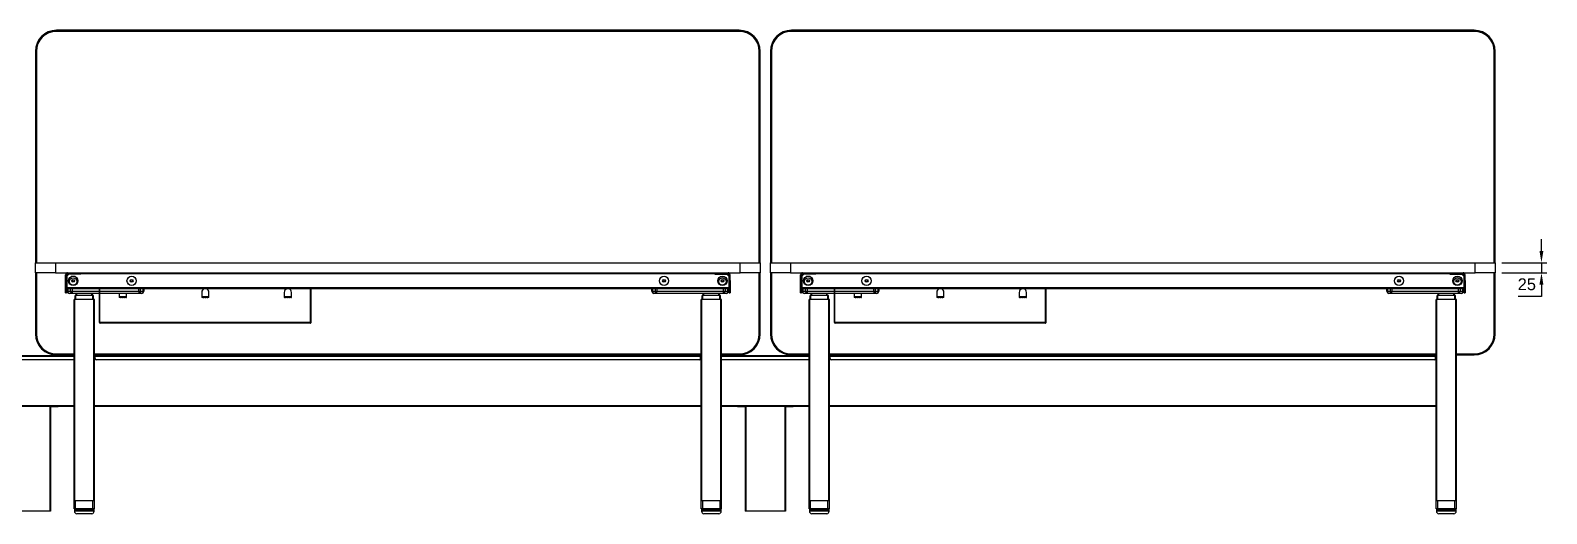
# Model space of a CAD drawing. Header units: millimetres. Extents: x -429 to 10261, y -321 to 5396.
# Drawn here: x 1812 to 5578, y 3811 to 5011 of the extents above; entities that cross this region are included whole.
import ezdxf

# ---------------------------------------------------------------- set-up
doc = ezdxf.new("R2010")
doc.units = ezdxf.units.MM
doc.header["$LTSCALE"] = 100
doc.styles.get("Standard").update_dxf_attribs({"font": 'arial.ttf'})
doc.dimstyles.new('CGJ', dxfattribs={"dimscale": 13, "dimtxt": 2.25, "dimasz": 2.25, "dimexe": 1, "dimexo": 1.25, "dimgap": 1.15, "dimtad": 1, "dimtoh": 1, "dimdec": 1, "dimdsep": 46, "dimtxsty": 'Standard', "dimcen": 0, "dimclrd": 2, "dimclre": 2, "dimclrt": 2, "dimadec": 0, "dimazin": 0, "dimtfac": 1, "dimtdec": 1, "dimtmove": 0, "dimatfit": 0, "dimfxl": 1, "dimtolj": 1, "dimtzin": 0, "dimlwe": -1, "dimarcsym": 2})

# ---------------------------------------------------------------- blocks, each defined once
blk = doc.blocks.new('*D78')
at = {"color": 2, "lineweight": -2, "transparency": 16777216}
for p, q in [((5564.7, 4463.5), (5564.7, 4492.8)), ((5564.7, 4434.3), (5564.7, 4409.3)), ((5564.7, 4380), (5564.7, 4350.8)), ((5564.7, 4350.8), (5507.1, 4350.8))]:
    blk.add_line(p, q, dxfattribs=at)
at = {"color": 2, "transparency": 16777216}
for p, q in [((5466.2, 4434.3), (5577.7, 4434.3)), ((5466.2, 4409.3), (5577.7, 4409.3))]:
    blk.add_line(p, q, dxfattribs=at)
for points in [[(5559.8, 4463.5), (5569.5, 4463.5), (5564.7, 4434.3)], [(5559.8, 4380), (5569.5, 4380), (5564.7, 4409.3)]]:
    blk.add_solid(points, dxfattribs=at)
at = {"layer": 'Defpoints', "color": 0, "transparency": 16777216}
for p in [(5450, 4434.3), (5450, 4409.3), (5564.7, 4409.3)]:
    blk.add_point(p, dxfattribs=at)
at = {"color": 2, "transparency": 16777216, "insert": (5528.4, 4380.6), "char_height": 29.25, "attachment_point": 5}
blk.add_mtext('\\A1;25', dxfattribs=at)

msp = doc.modelspace()

# ---------------------------------------------------------------- linework, layer by layer
at = {"color": 7, "linetype": 'Continuous', "lineweight": -3}
for p, q in [((2725, 5011.26), (1877.5, 5011.26)), ((1877.5, 5011.26), (1877.5, 5010.18)), ((1877.5, 5010.18), (1877.5, 5009.76)), ((1877.5, 5010.18), (2725, 5010.18)), ((1877.5, 5009.76), (1877.5, 5009.46)), ((1877.5, 5009.76), (2725, 5009.76)), ((1877.5, 5009.46), (2725, 5009.46)), ((1877.5, 5009.46), (1877.5, 5009.26)), ((1877.5, 5009.26), (2725, 5009.26)), ((1877.5, 5009.26), (1877.5, 5009.11)), ((1877.5, 5009.11), (2725, 5009.11)), ((1877.5, 5009.11), (1877.5, 5008.76)), ((3572.5, 5008.76), (1877.5, 5008.76)), ((3572.5, 5011.26), (2725, 5011.26)), ((2725, 5011.26), (2725, 5010.18)), ((2725, 5010.18), (2725, 5009.76)), ((2725, 5010.18), (3572.5, 5010.18)), ((2725, 5009.76), (2725, 5009.46)), ((2725, 5009.76), (3572.5, 5009.76)), ((2725, 5009.46), (3572.5, 5009.46)), ((2725, 5009.46), (2725, 5009.26)), ((2725, 5009.26), (3572.5, 5009.26)), ((2725, 5009.26), (2725, 5009.11)), ((2725, 5009.11), (3572.5, 5009.11)), ((2725, 5009.11), (2725, 5008.76)), ((3572.5, 5011.26), (3572.5, 5010.18)), ((3572.5, 5010.18), (3572.5, 5009.76)), ((3572.5, 5009.76), (3572.5, 5009.46)), ((3572.5, 5009.46), (3572.5, 5009.26)), ((3572.5, 5009.26), (3572.5, 5009.11)), ((3572.5, 5009.11), (3572.5, 5008.76)), ((4550, 5011.26), (3702.5, 5011.26)), ((3702.5, 5011.26), (3702.5, 5010.18)), ((3702.5, 5010.18), (3702.5, 5009.76)), ((3702.5, 5010.18), (4550, 5010.18)), ((3702.5, 5009.76), (3702.5, 5009.46)), ((3702.5, 5009.76), (4550, 5009.76)), ((3702.5, 5009.46), (4550, 5009.46)), ((3702.5, 5009.46), (3702.5, 5009.26)), ((3702.5, 5009.26), (4550, 5009.26)), ((3702.5, 5009.26), (3702.5, 5009.11)), ((3702.5, 5009.11), (4550, 5009.11)), ((3702.5, 5009.11), (3702.5, 5008.76)), ((5397.5, 5008.76), (3702.5, 5008.76)), ((5397.5, 5011.26), (4550, 5011.26)), ((4550, 5011.26), (4550, 5010.18)), ((4550, 5010.18), (4550, 5009.76)), ((4550, 5010.18), (5397.5, 5010.18)), ((4550, 5009.76), (4550, 5009.46)), ((4550, 5009.76), (5397.5, 5009.76)), ((4550, 5009.46), (5397.5, 5009.46)), ((4550, 5009.46), (4550, 5009.26)), ((4550, 5009.26), (5397.5, 5009.26)), ((4550, 5009.26), (4550, 5009.11)), ((4550, 5009.11), (5397.5, 5009.11)), ((4550, 5009.11), (4550, 5008.76)), ((5397.5, 5011.26), (5397.5, 5010.18)), ((5397.5, 5010.18), (5397.5, 5009.76)), ((5397.5, 5009.76), (5397.5, 5009.46)), ((5397.5, 5009.46), (5397.5, 5009.26)), ((5397.5, 5009.26), (5397.5, 5009.11)), ((5397.5, 5009.11), (5397.5, 5008.76)), ((1825, 4958.76), (1825, 4434.26)), ((1825, 4958.76), (1826.07, 4958.76)), ((1826.07, 4958.76), (1826.5, 4958.76)), ((1826.07, 4434.26), (1826.07, 4958.76)), ((1826.5, 4958.76), (1826.8, 4958.76)), ((1826.5, 4434.26), (1826.5, 4958.76)), ((1826.8, 4958.76), (1827, 4958.76)), ((1826.8, 4434.26), (1826.8, 4958.76)), ((1827, 4434.26), (1827, 4958.76)), ((1827, 4958.76), (1827.15, 4958.76)), ((1827.15, 4434.26), (1827.15, 4958.76)), ((1827.15, 4958.76), (1827.5, 4958.76)), ((1827.5, 4958.76), (1827.5, 4434.26)), ((3622.5, 4434.26), (3622.5, 4958.76)), ((3622.85, 4958.76), (3622.5, 4958.76)), ((3622.85, 4958.76), (3622.85, 4434.26)), ((3623, 4958.76), (3622.85, 4958.76)), ((3623, 4958.76), (3623, 4434.26)), ((3623.2, 4958.76), (3623, 4958.76)), ((3623.5, 4958.76), (3623.2, 4958.76)), ((3623.2, 4958.76), (3623.2, 4434.26)), ((3623.92, 4958.76), (3623.5, 4958.76)), ((3623.5, 4958.76), (3623.5, 4434.26)), ((3623.92, 4958.76), (3623.92, 4434.26)), ((3625, 4958.76), (3623.92, 4958.76)), ((3625, 4434.26), (3625, 4958.76)), ((3650, 4958.76), (3650, 4434.26)), ((3650, 4958.76), (3651.07, 4958.76)), ((3651.07, 4958.76), (3651.5, 4958.76)), ((3651.07, 4434.26), (3651.07, 4958.76)), ((3651.5, 4958.76), (3651.8, 4958.76)), ((3651.5, 4434.26), (3651.5, 4958.76)), ((3651.8, 4958.76), (3652, 4958.76)), ((3651.8, 4434.26), (3651.8, 4958.76)), ((3652, 4434.26), (3652, 4958.76)), ((3652, 4958.76), (3652.15, 4958.76)), ((3652.15, 4434.26), (3652.15, 4958.76)), ((3652.15, 4958.76), (3652.5, 4958.76)), ((3652.5, 4958.76), (3652.5, 4434.26)), ((5447.5, 4434.26), (5447.5, 4958.76)), ((5447.85, 4958.76), (5447.5, 4958.76)), ((5447.85, 4958.76), (5447.85, 4434.26)), ((5448, 4958.76), (5447.85, 4958.76)), ((5448, 4958.76), (5448, 4434.26)), ((5448.2, 4958.76), (5448, 4958.76)), ((5448.5, 4958.76), (5448.2, 4958.76)), ((5448.2, 4958.76), (5448.2, 4434.26)), ((5448.92, 4958.76), (5448.5, 4958.76)), ((5448.5, 4958.76), (5448.5, 4434.26)), ((5448.92, 4958.76), (5448.92, 4434.26)), ((5450, 4958.76), (5448.92, 4958.76)), ((5450, 4434.26), (5450, 4958.76)), ((1825, 4409.26), (1825, 4434.26)), ((1825, 4434.26), (1875, 4434.26)), ((1825, 4409.26), (1825, 4257.76)), ((1875, 4409.26), (1825, 4409.26)), ((1826.07, 4257.76), (1826.07, 4409.26)), ((1826.5, 4257.76), (1826.5, 4409.26)), ((1826.8, 4257.76), (1826.8, 4409.26)), ((1827, 4257.76), (1827, 4409.26)), ((1827.15, 4257.76), (1827.15, 4409.26)), ((1827.5, 4409.26), (1827.5, 4257.76)), ((1875, 4434.26), (1875, 4409.26)), ((1875, 4434.26), (3575, 4434.26)), ((1875, 4409.26), (3575, 4409.26)), ((1908, 4406.26), (1903, 4401.26)), ((1904, 4403.76), (1904, 4406.26)), ((1904, 4406.26), (1905.46, 4406.26)), ((1905, 4409.26), (1905, 4406.76)), ((1905, 4406.76), (1928, 4406.76)), ((1905.46, 4406.26), (1908, 4406.26)), ((1905.46, 4406.26), (1905.46, 4403.76)), ((1938, 4406.26), (1908, 4406.26)), ((1928, 4406.76), (1928, 4409.26)), ((1938, 4406.76), (1928, 4406.76)), ((1938, 4409.26), (1938, 4406.76)), ((1938, 4406.76), (1938, 4406.26)), ((3512, 4406.76), (1938, 4406.76)), ((3512, 4406.76), (3512, 4409.26)), ((3522, 4406.76), (3512, 4406.76)), ((3512, 4406.76), (3512, 4406.26)), ((3512, 4406.26), (3542, 4406.26)), ((3522, 4409.26), (3522, 4406.76)), ((3545, 4406.76), (3522, 4406.76)), ((3547, 4401.26), (3542, 4406.26)), ((3542, 4406.26), (3544.53, 4406.26)), ((3544.53, 4406.26), (3546, 4406.26)), ((3544.53, 4403.76), (3544.53, 4406.26)), ((3545, 4406.76), (3545, 4409.26)), ((3546, 4406.26), (3546, 4403.76)), ((3575, 4409.26), (3575, 4434.26)), ((3575, 4434.26), (3625, 4434.26)), ((3625, 4409.26), (3575, 4409.26)), ((3622.5, 4257.76), (3622.5, 4409.26)), ((3622.85, 4409.26), (3622.85, 4257.76)), ((3623, 4409.26), (3623, 4257.76)), ((3623.2, 4409.26), (3623.2, 4257.76)), ((3623.5, 4409.26), (3623.5, 4257.76)), ((3623.92, 4409.26), (3623.92, 4257.76)), ((3625, 4434.26), (3625, 4409.26)), ((3625, 4257.76), (3625, 4409.26)), ((3650, 4409.26), (3650, 4434.26)), ((3650, 4434.26), (3700, 4434.26)), ((3650, 4409.26), (3650, 4257.76)), ((3700, 4409.26), (3650, 4409.26)), ((3651.07, 4257.76), (3651.07, 4409.26)), ((3651.5, 4257.76), (3651.5, 4409.26)), ((3651.8, 4257.76), (3651.8, 4409.26)), ((3652, 4257.76), (3652, 4409.26)), ((3652.15, 4257.76), (3652.15, 4409.26)), ((3652.5, 4409.26), (3652.5, 4257.76)), ((3700, 4434.26), (3700, 4409.26)), ((3700, 4434.26), (5400, 4434.26)), ((3700, 4409.26), (5400, 4409.26)), ((3733, 4406.26), (3728, 4401.26)), ((3729, 4403.76), (3729, 4406.26)), ((3729, 4406.26), (3730.46, 4406.26)), ((3730, 4409.26), (3730, 4406.76)), ((3730, 4406.76), (3753, 4406.76)), ((3730.46, 4406.26), (3733, 4406.26)), ((3730.46, 4406.26), (3730.46, 4403.76)), ((3763, 4406.26), (3733, 4406.26)), ((3753, 4406.76), (3753, 4409.26)), ((3763, 4406.76), (3753, 4406.76)), ((3763, 4409.26), (3763, 4406.76)), ((3763, 4406.76), (3763, 4406.26)), ((5337, 4406.76), (3763, 4406.76)), ((5337, 4406.76), (5337, 4409.26)), ((5347, 4406.76), (5337, 4406.76)), ((5337, 4406.76), (5337, 4406.26)), ((5337, 4406.26), (5367, 4406.26)), ((5347, 4409.26), (5347, 4406.76)), ((5370, 4406.76), (5347, 4406.76)), ((5372, 4401.26), (5367, 4406.26)), ((5367, 4406.26), (5369.53, 4406.26)), ((5369.53, 4406.26), (5371, 4406.26)), ((5369.53, 4403.76), (5369.53, 4406.26)), ((5370, 4406.76), (5370, 4409.26)), ((5371, 4406.26), (5371, 4403.76)), ((5400, 4409.26), (5400, 4434.26)), ((5400, 4434.26), (5450, 4434.26)), ((5450, 4409.26), (5400, 4409.26)), ((5447.5, 4257.76), (5447.5, 4409.26)), ((5447.85, 4409.26), (5447.85, 4257.76)), ((5448, 4409.26), (5448, 4257.76)), ((5448.2, 4409.26), (5448.2, 4257.76)), ((5448.5, 4409.26), (5448.5, 4257.76)), ((5448.92, 4409.26), (5448.92, 4257.76)), ((5450, 4434.26), (5450, 4409.26)), ((5450, 4257.76), (5450, 4409.26)), ((1902.5, 4404.26), (1900, 4404.26)), ((1900, 4390.17), (1900, 4404.26)), ((1900, 4390.17), (1902.5, 4390.17)), ((1900, 4380.23), (1900, 4390.17)), ((1902.5, 4380.23), (1900, 4380.23)), ((1900, 4359.33), (1900, 4380.23)), ((1902.5, 4390.17), (1902.5, 4404.26)), ((1905.5, 4403.76), (1902.5, 4403.76)), ((1903, 4399.76), (1902.5, 4399.76)), ((1902.5, 4390.17), (1902.5, 4380.23)), ((1902.5, 4380.23), (1902.5, 4359.33)), ((1903, 4375.76), (1902.5, 4375.76)), ((1903, 4371.76), (1902.5, 4371.76)), ((1903, 4401.26), (1903, 4371.76)), ((3547, 4371.76), (1903, 4371.76)), ((1903, 4371.76), (1903, 4369.26)), ((3547, 4369.26), (1903, 4369.26)), ((1904, 4363.26), (1904, 4369.26)), ((1905.46, 4369.26), (1905.46, 4363.26)), ((1912.53, 4363.26), (1912.53, 4369.26)), ((1923.69, 4399.76), (1914.31, 4399.76)), ((1916.07, 4391.17), (1916.07, 4387.34)), ((1916.07, 4369.26), (1916.07, 4363.26)), ((1984.5, 4285.86), (1984.5, 4369.26)), ((1985.3, 4285.86), (1985.3, 4369.26)), ((1985.5, 4285.86), (1985.5, 4369.26)), ((2081.93, 4363.26), (2081.93, 4369.26)), ((2085.46, 4369.26), (2085.46, 4363.26)), ((2092.53, 4363.26), (2092.53, 4369.26)), ((2094, 4369.26), (2094, 4363.26)), ((2508.5, 4285.86), (2508.5, 4369.26)), ((2508.7, 4285.86), (2508.7, 4369.26)), ((2509.5, 4285.86), (2509.5, 4369.26)), ((3356, 4363.26), (3356, 4369.26)), ((3357.46, 4369.26), (3357.46, 4363.26)), ((3364.53, 4363.26), (3364.53, 4369.26)), ((3368.07, 4369.26), (3368.07, 4363.26)), ((3526.31, 4399.76), (3535.69, 4399.76)), ((3533.93, 4387.34), (3533.93, 4391.17)), ((3533.93, 4363.26), (3533.93, 4369.26)), ((3537.46, 4369.26), (3537.46, 4363.26)), ((3544.5, 4403.76), (3547.5, 4403.76)), ((3544.53, 4363.26), (3544.53, 4369.26)), ((3546, 4369.26), (3546, 4363.26)), ((3547, 4401.26), (3547, 4371.76)), ((3547, 4399.76), (3547.5, 4399.76)), ((3547, 4375.76), (3547.5, 4375.76)), ((3547, 4371.76), (3547.5, 4371.76)), ((3547, 4371.76), (3547, 4369.26)), ((3550, 4404.26), (3547.5, 4404.26)), ((3547.5, 4390.17), (3547.5, 4404.26)), ((3547.5, 4390.17), (3550, 4390.17)), ((3547.5, 4380.23), (3547.5, 4390.17)), ((3550, 4380.23), (3547.5, 4380.23)), ((3547.5, 4359.33), (3547.5, 4380.23)), ((3550, 4390.17), (3550, 4404.26)), ((3550, 4390.17), (3550, 4380.23)), ((3550, 4380.23), (3550, 4359.33)), ((3727.5, 4404.26), (3725, 4404.26)), ((3725, 4390.17), (3725, 4404.26)), ((3725, 4390.17), (3727.5, 4390.17)), ((3725, 4380.23), (3725, 4390.17)), ((3727.5, 4380.23), (3725, 4380.23)), ((3725, 4359.33), (3725, 4380.23)), ((3727.5, 4390.17), (3727.5, 4404.26)), ((3730.5, 4403.76), (3727.5, 4403.76)), ((3728, 4399.76), (3727.5, 4399.76)), ((3727.5, 4390.17), (3727.5, 4380.23)), ((3727.5, 4380.23), (3727.5, 4359.33)), ((3728, 4375.76), (3727.5, 4375.76)), ((3728, 4371.76), (3727.5, 4371.76)), ((3728, 4401.26), (3728, 4371.76)), ((5372, 4371.76), (3728, 4371.76)), ((3728, 4371.76), (3728, 4369.26)), ((5372, 4369.26), (3728, 4369.26)), ((3729, 4363.26), (3729, 4369.26)), ((3730.46, 4369.26), (3730.46, 4363.26)), ((3737.53, 4363.26), (3737.53, 4369.26)), ((3748.69, 4399.76), (3739.31, 4399.76)), ((3741.07, 4391.17), (3741.07, 4387.34)), ((3741.07, 4369.26), (3741.07, 4363.26)), ((3809.5, 4285.86), (3809.5, 4369.26)), ((3810.3, 4285.86), (3810.3, 4369.26)), ((3810.5, 4285.86), (3810.5, 4369.26)), ((3906.93, 4363.26), (3906.93, 4369.26)), ((3910.46, 4369.26), (3910.46, 4363.26)), ((3917.53, 4363.26), (3917.53, 4369.26)), ((3919, 4369.26), (3919, 4363.26)), ((4333.5, 4285.86), (4333.5, 4369.26)), ((4333.7, 4285.86), (4333.7, 4369.26)), ((4334.5, 4285.86), (4334.5, 4369.26)), ((5181, 4363.26), (5181, 4369.26)), ((5182.46, 4369.26), (5182.46, 4363.26)), ((5189.53, 4363.26), (5189.53, 4369.26)), ((5193.07, 4369.26), (5193.07, 4363.26)), ((5351.31, 4399.76), (5360.69, 4399.76)), ((5358.93, 4387.34), (5358.93, 4391.17)), ((5358.93, 4363.26), (5358.93, 4369.26)), ((5362.46, 4369.26), (5362.46, 4363.26)), ((5369.5, 4403.76), (5372.5, 4403.76)), ((5369.53, 4363.26), (5369.53, 4369.26)), ((5371, 4369.26), (5371, 4363.26)), ((5372, 4401.26), (5372, 4371.76)), ((5372, 4399.76), (5372.5, 4399.76)), ((5372, 4375.76), (5372.5, 4375.76)), ((5372, 4371.76), (5372.5, 4371.76)), ((5372, 4371.76), (5372, 4369.26)), ((5375, 4404.26), (5372.5, 4404.26)), ((5372.5, 4390.17), (5372.5, 4404.26)), ((5372.5, 4390.17), (5375, 4390.17)), ((5372.5, 4380.23), (5372.5, 4390.17)), ((5375, 4380.23), (5372.5, 4380.23)), ((5372.5, 4359.33), (5372.5, 4380.23)), ((5375, 4390.17), (5375, 4404.26)), ((5375, 4390.17), (5375, 4380.23)), ((5375, 4380.23), (5375, 4359.33)), ((1900, 4359.33), (1902.5, 4359.33)), ((1900, 4359.26), (1900, 4359.33)), ((1902.5, 4359.26), (1900, 4359.26)), ((1902.5, 4359.33), (1902.5, 4359.26)), ((1904, 4363.26), (1905.46, 4363.26)), ((1905.46, 4363.26), (1912.53, 4363.26)), ((1916.07, 4358.26), (1909, 4358.26)), ((1912.53, 4363.26), (1916.07, 4363.26)), ((1916.07, 4363.26), (2081.93, 4363.26)), ((1916.07, 4363.26), (1916.07, 4358.26)), ((2081.93, 4358.26), (1916.07, 4358.26)), ((1921.5, 3843.26), (1921.5, 4343.26)), ((1923, 4343.26), (1921.5, 4343.26)), ((1923, 3843.26), (1923, 4343.26)), ((1970, 4343.26), (1923, 4343.26)), ((1924, 4343.26), (1924, 4353.26)), ((1925.5, 4353.26), (1924, 4353.26)), ((1925.5, 4343.26), (1925.5, 4353.26)), ((1967.5, 4353.26), (1925.5, 4353.26)), ((1926.5, 4353.26), (1926.5, 4358.26)), ((1928, 4353.26), (1928, 4358.26)), ((1965, 4353.26), (1965, 4358.26)), ((1966.5, 4353.26), (1966.5, 4358.26)), ((1967.5, 4343.26), (1967.5, 4353.26)), ((1969, 4353.26), (1967.5, 4353.26)), ((1969, 4343.26), (1969, 4353.26)), ((1970, 3843.26), (1970, 4343.26)), ((1971.5, 4343.26), (1970, 4343.26)), ((1971.5, 3843.26), (1971.5, 4343.26)), ((2033, 4358.26), (2033, 4347.76)), ((2033, 4350.36), (2051, 4350.36)), ((2033, 4349.36), (2033.5, 4349.36)), ((2033, 4347.76), (2033.5, 4347.76)), ((2036, 4349.36), (2033.5, 4349.36)), ((2033.5, 4349.36), (2033.5, 4347.76)), ((2036, 4347.76), (2033.5, 4347.76)), ((2036, 4347.76), (2036, 4349.36)), ((2038, 4349.36), (2036, 4349.36)), ((2036, 4348.56), (2038, 4348.56)), ((2036, 4347.76), (2038, 4347.76)), ((2038, 4349.36), (2038, 4347.76)), ((2041, 4349.36), (2038, 4349.36)), ((2041, 4347.76), (2038, 4347.76)), ((2041, 4347.76), (2041, 4349.36)), ((2043, 4349.36), (2041, 4349.36)), ((2041, 4348.56), (2043, 4348.56)), ((2041, 4347.76), (2043, 4347.76)), ((2046, 4349.36), (2043, 4349.36)), ((2043, 4349.36), (2043, 4347.76)), ((2046, 4347.76), (2043, 4347.76)), ((2046, 4347.76), (2046, 4349.36)), ((2048, 4349.36), (2046, 4349.36)), ((2046, 4348.56), (2048, 4348.56)), ((2046, 4347.76), (2048, 4347.76)), ((2048, 4349.36), (2048, 4347.76)), ((2050.5, 4349.36), (2048, 4349.36)), ((2050.5, 4347.76), (2048, 4347.76)), ((2050.5, 4349.36), (2051, 4349.36)), ((2050.5, 4347.76), (2050.5, 4349.36)), ((2050.5, 4347.76), (2051, 4347.76)), ((2051, 4347.76), (2051, 4358.26)), ((2081.93, 4363.26), (2085.46, 4363.26)), ((2081.93, 4363.26), (2081.93, 4358.26)), ((2089, 4358.26), (2081.93, 4358.26)), ((2085.46, 4363.26), (2092.53, 4363.26)), ((2092.53, 4363.26), (2094, 4363.26)), ((2238, 4360.76), (2238, 4347.76)), ((2238, 4350.36), (2256, 4350.36)), ((2238, 4349.36), (2238.5, 4349.36)), ((2238, 4347.76), (2238.5, 4347.76)), ((2241, 4349.36), (2238.5, 4349.36)), ((2238.5, 4349.36), (2238.5, 4347.76)), ((2241, 4347.76), (2238.5, 4347.76)), ((2241, 4347.76), (2241, 4349.36)), ((2243, 4349.36), (2241, 4349.36)), ((2241, 4348.56), (2243, 4348.56)), ((2241, 4347.76), (2243, 4347.76)), ((2246, 4349.36), (2243, 4349.36)), ((2243, 4349.36), (2243, 4347.76)), ((2246, 4347.76), (2243, 4347.76)), ((2246, 4347.76), (2246, 4349.36)), ((2248, 4349.36), (2246, 4349.36)), ((2246, 4348.56), (2248, 4348.56)), ((2246, 4347.76), (2248, 4347.76)), ((2248, 4349.36), (2248, 4347.76)), ((2251, 4349.36), (2248, 4349.36)), ((2251, 4347.76), (2248, 4347.76)), ((2251, 4347.76), (2251, 4349.36)), ((2253, 4349.36), (2251, 4349.36)), ((2251, 4348.56), (2253, 4348.56)), ((2251, 4347.76), (2253, 4347.76)), ((2253, 4349.36), (2253, 4347.76)), ((2255.5, 4349.36), (2253, 4349.36)), ((2255.5, 4347.76), (2253, 4347.76)), ((2255.5, 4349.36), (2256, 4349.36)), ((2255.5, 4347.76), (2255.5, 4349.36)), ((2255.5, 4347.76), (2256, 4347.76)), ((2256, 4347.76), (2256, 4360.76)), ((2443, 4360.76), (2443, 4347.76)), ((2443, 4350.36), (2461, 4350.36)), ((2443, 4349.36), (2443.5, 4349.36)), ((2443, 4347.76), (2443.5, 4347.76)), ((2446, 4349.36), (2443.5, 4349.36)), ((2443.5, 4349.36), (2443.5, 4347.76)), ((2446, 4347.76), (2443.5, 4347.76)), ((2446, 4347.76), (2446, 4349.36)), ((2448, 4349.36), (2446, 4349.36)), ((2446, 4348.56), (2448, 4348.56)), ((2446, 4347.76), (2448, 4347.76)), ((2451, 4349.36), (2448, 4349.36)), ((2448, 4349.36), (2448, 4347.76)), ((2451, 4347.76), (2448, 4347.76)), ((2451, 4347.76), (2451, 4349.36)), ((2453, 4349.36), (2451, 4349.36)), ((2451, 4348.56), (2453, 4348.56)), ((2451, 4347.76), (2453, 4347.76)), ((2453, 4349.36), (2453, 4347.76)), ((2456, 4349.36), (2453, 4349.36)), ((2456, 4347.76), (2453, 4347.76)), ((2456, 4347.76), (2456, 4349.36)), ((2458, 4349.36), (2456, 4349.36)), ((2456, 4348.56), (2458, 4348.56)), ((2456, 4347.76), (2458, 4347.76)), ((2460.5, 4349.36), (2458, 4349.36)), ((2458, 4349.36), (2458, 4347.76)), ((2460.5, 4347.76), (2458, 4347.76)), ((2460.5, 4349.36), (2461, 4349.36)), ((2460.5, 4347.76), (2460.5, 4349.36)), ((2460.5, 4347.76), (2461, 4347.76)), ((2461, 4347.76), (2461, 4360.76)), ((3356, 4363.26), (3357.46, 4363.26)), ((3357.46, 4363.26), (3364.53, 4363.26)), ((3368.07, 4358.26), (3361, 4358.26)), ((3364.53, 4363.26), (3368.07, 4363.26)), ((3368.07, 4358.26), (3368.07, 4363.26)), ((3368.07, 4363.26), (3533.93, 4363.26)), ((3533.93, 4358.26), (3368.07, 4358.26)), ((3478.5, 3843.26), (3478.5, 4343.26)), ((3480, 4343.26), (3478.5, 4343.26)), ((3480, 3843.26), (3480, 4343.26)), ((3527, 4343.26), (3480, 4343.26)), ((3481, 4343.26), (3481, 4353.26)), ((3482.5, 4353.26), (3481, 4353.26)), ((3482.5, 4343.26), (3482.5, 4353.26)), ((3524.5, 4353.26), (3482.5, 4353.26)), ((3483.5, 4353.26), (3483.5, 4358.26)), ((3485, 4353.26), (3485, 4358.26)), ((3522, 4353.26), (3522, 4358.26)), ((3523.5, 4353.26), (3523.5, 4358.26)), ((3524.5, 4343.26), (3524.5, 4353.26)), ((3526, 4353.26), (3524.5, 4353.26)), ((3526, 4343.26), (3526, 4353.26)), ((3527, 3843.26), (3527, 4343.26)), ((3528.5, 4343.26), (3527, 4343.26)), ((3528.5, 3843.26), (3528.5, 4343.26)), ((3533.93, 4363.26), (3537.46, 4363.26)), ((3533.93, 4358.26), (3533.93, 4363.26)), ((3541, 4358.26), (3533.93, 4358.26)), ((3537.46, 4363.26), (3544.53, 4363.26)), ((3544.53, 4363.26), (3546, 4363.26)), ((3547.5, 4359.33), (3550, 4359.33)), ((3547.5, 4359.26), (3547.5, 4359.33)), ((3550, 4359.26), (3547.5, 4359.26)), ((3550, 4359.33), (3550, 4359.26)), ((3725, 4359.33), (3727.5, 4359.33)), ((3725, 4359.26), (3725, 4359.33)), ((3727.5, 4359.26), (3725, 4359.26)), ((3727.5, 4359.33), (3727.5, 4359.26)), ((3729, 4363.26), (3730.46, 4363.26)), ((3730.46, 4363.26), (3737.53, 4363.26)), ((3741.07, 4358.26), (3734, 4358.26)), ((3737.53, 4363.26), (3741.07, 4363.26)), ((3741.07, 4363.26), (3906.93, 4363.26)), ((3741.07, 4363.26), (3741.07, 4358.26)), ((3906.93, 4358.26), (3741.07, 4358.26)), ((3746.5, 3843.26), (3746.5, 4343.26)), ((3748, 4343.26), (3746.5, 4343.26)), ((3748, 3843.26), (3748, 4343.26)), ((3795, 4343.26), (3748, 4343.26)), ((3749, 4343.26), (3749, 4353.26)), ((3750.5, 4353.26), (3749, 4353.26)), ((3750.5, 4343.26), (3750.5, 4353.26)), ((3792.5, 4353.26), (3750.5, 4353.26)), ((3751.5, 4353.26), (3751.5, 4358.26)), ((3753, 4353.26), (3753, 4358.26)), ((3790, 4353.26), (3790, 4358.26)), ((3791.5, 4353.26), (3791.5, 4358.26)), ((3792.5, 4343.26), (3792.5, 4353.26)), ((3794, 4353.26), (3792.5, 4353.26)), ((3794, 4343.26), (3794, 4353.26)), ((3795, 3843.26), (3795, 4343.26)), ((3796.5, 4343.26), (3795, 4343.26)), ((3796.5, 3843.26), (3796.5, 4343.26)), ((3858, 4358.26), (3858, 4347.76)), ((3858, 4350.36), (3876, 4350.36)), ((3858, 4349.36), (3858.5, 4349.36)), ((3858, 4347.76), (3858.5, 4347.76)), ((3861, 4349.36), (3858.5, 4349.36)), ((3858.5, 4349.36), (3858.5, 4347.76)), ((3861, 4347.76), (3858.5, 4347.76)), ((3861, 4347.76), (3861, 4349.36)), ((3863, 4349.36), (3861, 4349.36)), ((3861, 4348.56), (3863, 4348.56)), ((3861, 4347.76), (3863, 4347.76)), ((3863, 4349.36), (3863, 4347.76)), ((3866, 4349.36), (3863, 4349.36)), ((3866, 4347.76), (3863, 4347.76)), ((3866, 4347.76), (3866, 4349.36)), ((3868, 4349.36), (3866, 4349.36)), ((3866, 4348.56), (3868, 4348.56)), ((3866, 4347.76), (3868, 4347.76)), ((3871, 4349.36), (3868, 4349.36)), ((3868, 4349.36), (3868, 4347.76)), ((3871, 4347.76), (3868, 4347.76)), ((3871, 4347.76), (3871, 4349.36)), ((3873, 4349.36), (3871, 4349.36)), ((3871, 4348.56), (3873, 4348.56)), ((3871, 4347.76), (3873, 4347.76)), ((3873, 4349.36), (3873, 4347.76)), ((3875.5, 4349.36), (3873, 4349.36)), ((3875.5, 4347.76), (3873, 4347.76)), ((3875.5, 4349.36), (3876, 4349.36)), ((3875.5, 4347.76), (3875.5, 4349.36)), ((3875.5, 4347.76), (3876, 4347.76)), ((3876, 4347.76), (3876, 4358.26)), ((3906.93, 4363.26), (3910.46, 4363.26)), ((3906.93, 4363.26), (3906.93, 4358.26)), ((3914, 4358.26), (3906.93, 4358.26)), ((3910.46, 4363.26), (3917.53, 4363.26)), ((3917.53, 4363.26), (3919, 4363.26)), ((4063, 4360.76), (4063, 4347.76)), ((4063, 4350.36), (4081, 4350.36)), ((4063, 4349.36), (4063.5, 4349.36)), ((4063, 4347.76), (4063.5, 4347.76)), ((4066, 4349.36), (4063.5, 4349.36)), ((4063.5, 4349.36), (4063.5, 4347.76)), ((4066, 4347.76), (4063.5, 4347.76)), ((4066, 4347.76), (4066, 4349.36)), ((4068, 4349.36), (4066, 4349.36)), ((4066, 4348.56), (4068, 4348.56)), ((4066, 4347.76), (4068, 4347.76)), ((4071, 4349.36), (4068, 4349.36)), ((4068, 4349.36), (4068, 4347.76)), ((4071, 4347.76), (4068, 4347.76)), ((4071, 4347.76), (4071, 4349.36)), ((4073, 4349.36), (4071, 4349.36)), ((4071, 4348.56), (4073, 4348.56)), ((4071, 4347.76), (4073, 4347.76)), ((4073, 4349.36), (4073, 4347.76)), ((4076, 4349.36), (4073, 4349.36)), ((4076, 4347.76), (4073, 4347.76)), ((4076, 4347.76), (4076, 4349.36)), ((4078, 4349.36), (4076, 4349.36)), ((4076, 4348.56), (4078, 4348.56)), ((4076, 4347.76), (4078, 4347.76)), ((4078, 4349.36), (4078, 4347.76)), ((4080.5, 4349.36), (4078, 4349.36)), ((4080.5, 4347.76), (4078, 4347.76)), ((4080.5, 4349.36), (4081, 4349.36)), ((4080.5, 4347.76), (4080.5, 4349.36)), ((4080.5, 4347.76), (4081, 4347.76)), ((4081, 4347.76), (4081, 4360.76)), ((4268, 4360.76), (4268, 4347.76)), ((4268, 4350.36), (4286, 4350.36)), ((4268, 4349.36), (4268.5, 4349.36)), ((4268, 4347.76), (4268.5, 4347.76)), ((4271, 4349.36), (4268.5, 4349.36)), ((4268.5, 4349.36), (4268.5, 4347.76)), ((4271, 4347.76), (4268.5, 4347.76)), ((4271, 4347.76), (4271, 4349.36)), ((4273, 4349.36), (4271, 4349.36)), ((4271, 4348.56), (4273, 4348.56)), ((4271, 4347.76), (4273, 4347.76)), ((4276, 4349.36), (4273, 4349.36)), ((4273, 4349.36), (4273, 4347.76)), ((4276, 4347.76), (4273, 4347.76)), ((4276, 4347.76), (4276, 4349.36)), ((4278, 4349.36), (4276, 4349.36)), ((4276, 4348.56), (4278, 4348.56)), ((4276, 4347.76), (4278, 4347.76)), ((4278, 4349.36), (4278, 4347.76)), ((4281, 4349.36), (4278, 4349.36)), ((4281, 4347.76), (4278, 4347.76)), ((4281, 4347.76), (4281, 4349.36)), ((4283, 4349.36), (4281, 4349.36)), ((4281, 4348.56), (4283, 4348.56)), ((4281, 4347.76), (4283, 4347.76)), ((4285.5, 4349.36), (4283, 4349.36)), ((4283, 4349.36), (4283, 4347.76)), ((4285.5, 4347.76), (4283, 4347.76)), ((4285.5, 4349.36), (4286, 4349.36)), ((4285.5, 4347.76), (4285.5, 4349.36)), ((4285.5, 4347.76), (4286, 4347.76)), ((4286, 4347.76), (4286, 4360.76)), ((5181, 4363.26), (5182.46, 4363.26)), ((5182.46, 4363.26), (5189.53, 4363.26)), ((5193.07, 4358.26), (5186, 4358.26)), ((5189.53, 4363.26), (5193.07, 4363.26)), ((5193.07, 4358.26), (5193.07, 4363.26)), ((5193.07, 4363.26), (5358.93, 4363.26)), ((5358.93, 4358.26), (5193.07, 4358.26)), ((5303.5, 3843.26), (5303.5, 4343.26)), ((5305, 4343.26), (5303.5, 4343.26)), ((5305, 3843.26), (5305, 4343.26)), ((5352, 4343.26), (5305, 4343.26)), ((5306, 4343.26), (5306, 4353.26)), ((5307.5, 4353.26), (5306, 4353.26)), ((5307.5, 4343.26), (5307.5, 4353.26)), ((5349.5, 4353.26), (5307.5, 4353.26)), ((5308.5, 4353.26), (5308.5, 4358.26)), ((5310, 4353.26), (5310, 4358.26)), ((5347, 4353.26), (5347, 4358.26)), ((5348.5, 4353.26), (5348.5, 4358.26)), ((5349.5, 4343.26), (5349.5, 4353.26)), ((5351, 4353.26), (5349.5, 4353.26)), ((5351, 4343.26), (5351, 4353.26)), ((5352, 3843.26), (5352, 4343.26)), ((5353.5, 4343.26), (5352, 4343.26)), ((5353.5, 3843.26), (5353.5, 4343.26)), ((5358.93, 4363.26), (5362.46, 4363.26)), ((5358.93, 4358.26), (5358.93, 4363.26)), ((5366, 4358.26), (5358.93, 4358.26)), ((5362.46, 4363.26), (5369.53, 4363.26)), ((5369.53, 4363.26), (5371, 4363.26)), ((5372.5, 4359.33), (5375, 4359.33)), ((5372.5, 4359.26), (5372.5, 4359.33)), ((5375, 4359.26), (5372.5, 4359.26)), ((5375, 4359.33), (5375, 4359.26)), ((1825, 4257.76), (1826.07, 4257.76)), ((1826.07, 4257.76), (1826.5, 4257.76)), ((1826.5, 4257.76), (1826.8, 4257.76)), ((1826.8, 4257.76), (1827, 4257.76)), ((1827, 4257.76), (1827.15, 4257.76)), ((1827.15, 4257.76), (1827.5, 4257.76)), ((1984.5, 4285.86), (1985.3, 4285.86)), ((1986.1, 4285.86), (1985.5, 4285.86)), ((2507.9, 4285.86), (1986.1, 4285.86)), ((1986.1, 4285.86), (1986.1, 4284.26)), ((2507.9, 4284.26), (1986.1, 4284.26)), ((2507.9, 4284.26), (2507.9, 4285.86)), ((2508.5, 4285.86), (2507.9, 4285.86)), ((2509.5, 4285.86), (2508.7, 4285.86)), ((3622.85, 4257.76), (3622.5, 4257.76)), ((3623, 4257.76), (3622.85, 4257.76)), ((3623.2, 4257.76), (3623, 4257.76)), ((3623.5, 4257.76), (3623.2, 4257.76)), ((3623.92, 4257.76), (3623.5, 4257.76)), ((3625, 4257.76), (3623.92, 4257.76)), ((3650, 4257.76), (3651.07, 4257.76)), ((3651.07, 4257.76), (3651.5, 4257.76)), ((3651.5, 4257.76), (3651.8, 4257.76)), ((3651.8, 4257.76), (3652, 4257.76)), ((3652, 4257.76), (3652.15, 4257.76)), ((3652.15, 4257.76), (3652.5, 4257.76)), ((3809.5, 4285.86), (3810.3, 4285.86)), ((3811.1, 4285.86), (3810.5, 4285.86)), ((4332.9, 4285.86), (3811.1, 4285.86)), ((3811.1, 4285.86), (3811.1, 4284.26)), ((4332.9, 4284.26), (3811.1, 4284.26)), ((4332.9, 4284.26), (4332.9, 4285.86)), ((4333.5, 4285.86), (4332.9, 4285.86)), ((4334.5, 4285.86), (4333.7, 4285.86)), ((5447.85, 4257.76), (5447.5, 4257.76)), ((5448, 4257.76), (5447.85, 4257.76)), ((5448.2, 4257.76), (5448, 4257.76)), ((5448.5, 4257.76), (5448.2, 4257.76)), ((5448.92, 4257.76), (5448.5, 4257.76)), ((5450, 4257.76), (5448.92, 4257.76)), ((1921.5, 4203.26), (1703.5, 4203.26)), ((1921.5, 4201.26), (1703.5, 4201.26)), ((1920, 4193.26), (1705, 4193.26)), ((1877.5, 4207.76), (1921.5, 4207.76)), ((1877.5, 4207.41), (1877.5, 4207.76)), ((1877.5, 4207.26), (1877.5, 4207.41)), ((1921.5, 4207.41), (1877.5, 4207.41)), ((1921.5, 4207.26), (1877.5, 4207.26)), ((1877.5, 4207.06), (1877.5, 4207.26)), ((1877.5, 4206.76), (1877.5, 4207.06)), ((1921.5, 4207.06), (1877.5, 4207.06)), ((1877.5, 4206.33), (1877.5, 4206.76)), ((1921.5, 4206.76), (1877.5, 4206.76)), ((1921.5, 4206.33), (1877.5, 4206.33)), ((1877.5, 4205.26), (1877.5, 4206.33)), ((1877.5, 4205.26), (1921.5, 4205.26)), ((1971.5, 4207.76), (3478.5, 4207.76)), ((3478.5, 4207.41), (1971.5, 4207.41)), ((3478.5, 4207.26), (1971.5, 4207.26)), ((3478.5, 4207.06), (1971.5, 4207.06)), ((3478.5, 4206.76), (1971.5, 4206.76)), ((3478.5, 4206.33), (1971.5, 4206.33)), ((1971.5, 4205.26), (3478.5, 4205.26)), ((1973.5, 4202.26), (1971.5, 4202.26)), ((1973.5, 4200.26), (1971.5, 4200.26)), ((3476.5, 4203.26), (1973.5, 4203.26)), ((1973.5, 4201.26), (1973.5, 4203.26)), ((3476.5, 4201.26), (1973.5, 4201.26)), ((1973.5, 4196.26), (1973.5, 4201.26)), ((3473.5, 4193.26), (1976.5, 4193.26)), ((3476.5, 4201.26), (3476.5, 4203.26)), ((3478.5, 4202.26), (3476.5, 4202.26)), ((3476.5, 4196.26), (3476.5, 4201.26)), ((3478.5, 4200.26), (3476.5, 4200.26)), ((3528.5, 4207.76), (3572.5, 4207.76)), ((3572.5, 4207.41), (3528.5, 4207.41)), ((3572.5, 4207.26), (3528.5, 4207.26)), ((3572.5, 4207.06), (3528.5, 4207.06)), ((3572.5, 4206.76), (3528.5, 4206.76)), ((3572.5, 4206.33), (3528.5, 4206.33)), ((3528.5, 4205.26), (3572.5, 4205.26)), ((3746.5, 4203.26), (3528.5, 4203.26)), ((3746.5, 4201.26), (3528.5, 4201.26)), ((3745, 4193.26), (3530, 4193.26)), ((3572.5, 4207.41), (3572.5, 4207.76)), ((3572.5, 4207.26), (3572.5, 4207.41)), ((3572.5, 4207.06), (3572.5, 4207.26)), ((3572.5, 4206.76), (3572.5, 4207.06)), ((3572.5, 4206.33), (3572.5, 4206.76)), ((3572.5, 4205.26), (3572.5, 4206.33)), ((3702.5, 4207.76), (3746.5, 4207.76)), ((3702.5, 4207.41), (3702.5, 4207.76)), ((3702.5, 4207.26), (3702.5, 4207.41)), ((3746.5, 4207.41), (3702.5, 4207.41)), ((3746.5, 4207.26), (3702.5, 4207.26)), ((3702.5, 4207.06), (3702.5, 4207.26)), ((3702.5, 4206.76), (3702.5, 4207.06)), ((3746.5, 4207.06), (3702.5, 4207.06)), ((3702.5, 4206.33), (3702.5, 4206.76)), ((3746.5, 4206.76), (3702.5, 4206.76)), ((3746.5, 4206.33), (3702.5, 4206.33)), ((3702.5, 4205.26), (3702.5, 4206.33)), ((3702.5, 4205.26), (3746.5, 4205.26)), ((3796.5, 4207.76), (5303.5, 4207.76)), ((5303.5, 4207.41), (3796.5, 4207.41)), ((5303.5, 4207.26), (3796.5, 4207.26)), ((5303.5, 4207.06), (3796.5, 4207.06)), ((5303.5, 4206.76), (3796.5, 4206.76)), ((5303.5, 4206.33), (3796.5, 4206.33)), ((3796.5, 4205.26), (5303.5, 4205.26)), ((3798.5, 4202.26), (3796.5, 4202.26)), ((3798.5, 4200.26), (3796.5, 4200.26)), ((5301.5, 4203.26), (3798.5, 4203.26)), ((3798.5, 4201.26), (3798.5, 4203.26)), ((5301.5, 4201.26), (3798.5, 4201.26)), ((3798.5, 4196.26), (3798.5, 4201.26)), ((5298.5, 4193.26), (3801.5, 4193.26)), ((5301.5, 4201.26), (5301.5, 4203.26)), ((5303.5, 4202.26), (5301.5, 4202.26)), ((5301.5, 4196.26), (5301.5, 4201.26)), ((5303.5, 4200.26), (5301.5, 4200.26)), ((5353.5, 4207.76), (5397.5, 4207.76)), ((5397.5, 4207.41), (5353.5, 4207.41)), ((5397.5, 4207.26), (5353.5, 4207.26)), ((5397.5, 4207.06), (5353.5, 4207.06)), ((5397.5, 4206.76), (5353.5, 4206.76)), ((5397.5, 4206.33), (5353.5, 4206.33)), ((5353.5, 4205.26), (5397.5, 4205.26)), ((5397.5, 4207.41), (5397.5, 4207.76)), ((5397.5, 4207.26), (5397.5, 4207.41)), ((5397.5, 4207.06), (5397.5, 4207.26)), ((5397.5, 4206.76), (5397.5, 4207.06)), ((5397.5, 4206.33), (5397.5, 4206.76)), ((5397.5, 4205.26), (5397.5, 4206.33)), ((1921.5, 4079.26), (1703.5, 4079.26)), ((1921.5, 4077.26), (1703.5, 4077.26)), ((1860.9, 4077.26), (1860.9, 4075.66)), ((1860.9, 4075.66), (1860.9, 3817.26)), ((1862.5, 4075.66), (1860.9, 4075.66)), ((1862.5, 4075.66), (1862.5, 3817.26)), ((1863.3, 4076.46), (1863.3, 4077.26)), ((1878.7, 4076.46), (1863.3, 4076.46)), ((1878.7, 4076.46), (1878.7, 4077.26)), ((1881.7, 4076.46), (1878.7, 4076.46)), ((1881.7, 4077.26), (1881.7, 4076.46)), ((3478.5, 4079.26), (1971.5, 4079.26)), ((3478.5, 4077.26), (1971.5, 4077.26)), ((3746.5, 4079.26), (3528.5, 4079.26)), ((3746.5, 4077.26), (3528.5, 4077.26)), ((3568.3, 4076.46), (3568.3, 4077.26)), ((3571.3, 4076.46), (3568.3, 4076.46)), ((3571.3, 4077.26), (3571.3, 4076.46)), ((3586.7, 4076.46), (3571.3, 4076.46)), ((3586.7, 4076.46), (3586.7, 4077.26)), ((3587.5, 4075.66), (3587.5, 3817.26)), ((3589.1, 4075.66), (3587.5, 4075.66)), ((3589.1, 4077.26), (3589.1, 4075.66)), ((3589.1, 4075.66), (3589.1, 3817.26)), ((3685.9, 4077.26), (3685.9, 4075.66)), ((3685.9, 4075.66), (3685.9, 3817.26)), ((3687.5, 4075.66), (3685.9, 4075.66)), ((3687.5, 4075.66), (3687.5, 3817.26)), ((3688.3, 4076.46), (3688.3, 4077.26)), ((3703.7, 4076.46), (3688.3, 4076.46)), ((3703.7, 4076.46), (3703.7, 4077.26)), ((3706.7, 4076.46), (3703.7, 4076.46)), ((3706.7, 4077.26), (3706.7, 4076.46)), ((5303.5, 4079.26), (3796.5, 4079.26)), ((5303.5, 4077.26), (3796.5, 4077.26)), ((1921.5, 3823.26), (1921.5, 3843.26)), ((1923, 3843.26), (1921.5, 3843.26)), ((1970, 3843.26), (1923, 3843.26)), ((1925, 3823.26), (1925, 3843.26)), ((1968, 3843.26), (1925, 3843.26)), ((1968, 3823.26), (1968, 3843.26)), ((1971.5, 3843.26), (1970, 3843.26)), ((1971.5, 3823.26), (1971.5, 3843.26)), ((3480, 3843.26), (3478.5, 3843.26)), ((3478.5, 3823.26), (3478.5, 3843.26)), ((3527, 3843.26), (3480, 3843.26)), ((3482, 3823.26), (3482, 3843.26)), ((3525, 3843.26), (3482, 3843.26)), ((3525, 3823.26), (3525, 3843.26)), ((3528.5, 3843.26), (3527, 3843.26)), ((3528.5, 3823.26), (3528.5, 3843.26)), ((3746.5, 3823.26), (3746.5, 3843.26)), ((3748, 3843.26), (3746.5, 3843.26)), ((3795, 3843.26), (3748, 3843.26)), ((3750, 3823.26), (3750, 3843.26)), ((3793, 3843.26), (3750, 3843.26)), ((3793, 3823.26), (3793, 3843.26)), ((3796.5, 3843.26), (3795, 3843.26)), ((3796.5, 3823.26), (3796.5, 3843.26)), ((5305, 3843.26), (5303.5, 3843.26)), ((5303.5, 3823.26), (5303.5, 3843.26)), ((5352, 3843.26), (5305, 3843.26)), ((5307, 3823.26), (5307, 3843.26)), ((5350, 3843.26), (5307, 3843.26)), ((5350, 3823.26), (5350, 3843.26)), ((5353.5, 3843.26), (5352, 3843.26)), ((5353.5, 3823.26), (5353.5, 3843.26)), ((1860.9, 3817.26), (1764.1, 3817.26)), ((1862.5, 3817.26), (1860.9, 3817.26)), ((1925, 3823.26), (1921.5, 3823.26)), ((1922, 3820.26), (1922, 3817.26)), ((1971, 3820.26), (1922, 3820.26)), ((1971, 3817.26), (1922, 3817.26)), ((1968, 3823.26), (1925, 3823.26)), ((1965, 3811.26), (1928, 3811.26)), ((1971.5, 3823.26), (1968, 3823.26)), ((1971, 3817.26), (1971, 3820.26)), ((3482, 3823.26), (3478.5, 3823.26)), ((3479, 3820.26), (3479, 3817.26)), ((3503.5, 3820.26), (3479, 3820.26)), ((3503.5, 3817.26), (3479, 3817.26)), ((3525, 3823.26), (3482, 3823.26)), ((3503.5, 3811.26), (3485, 3811.26)), ((3528, 3820.26), (3503.5, 3820.26)), ((3528, 3817.26), (3503.5, 3817.26)), ((3522, 3811.26), (3503.5, 3811.26)), ((3528.5, 3823.26), (3525, 3823.26)), ((3528, 3817.26), (3528, 3820.26)), ((3589.1, 3817.26), (3587.5, 3817.26)), ((3685.9, 3817.26), (3589.1, 3817.26)), ((3687.5, 3817.26), (3685.9, 3817.26)), ((3750, 3823.26), (3746.5, 3823.26)), ((3747, 3820.26), (3747, 3817.26)), ((3796, 3820.26), (3747, 3820.26)), ((3796, 3817.26), (3747, 3817.26)), ((3793, 3823.26), (3750, 3823.26)), ((3790, 3811.26), (3753, 3811.26)), ((3796.5, 3823.26), (3793, 3823.26)), ((3796, 3817.26), (3796, 3820.26)), ((5307, 3823.26), (5303.5, 3823.26)), ((5304, 3820.26), (5304, 3817.26)), ((5328.5, 3820.26), (5304, 3820.26)), ((5328.5, 3817.26), (5304, 3817.26)), ((5350, 3823.26), (5307, 3823.26)), ((5328.5, 3811.26), (5310, 3811.26)), ((5353, 3820.26), (5328.5, 3820.26)), ((5353, 3817.26), (5328.5, 3817.26)), ((5347, 3811.26), (5328.5, 3811.26)), ((5353.5, 3823.26), (5350, 3823.26)), ((5353, 3817.26), (5353, 3820.26))]:
    msp.add_line(p, q, dxfattribs=at)
at = {"color": 7, "linetype": 'Continuous', "lineweight": -3, "flags": 128}
for points in [[(1905.46, 4363.26), (1905.53, 4362.28), (1905.73, 4361.35), (1906.06, 4360.48), (1906.5, 4359.72), (1907.03, 4359.1), (1907.65, 4358.64), (1908.31, 4358.35), (1909, 4358.26)], [(1912.53, 4363.26), (1912.6, 4362.28), (1912.8, 4361.35), (1913.13, 4360.48), (1913.57, 4359.72), (1914.11, 4359.1), (1914.72, 4358.64), (1915.38, 4358.35), (1916.07, 4358.26)], [(2085.46, 4363.26), (2085.4, 4362.28), (2085.19, 4361.35), (2084.87, 4360.48), (2084.43, 4359.72), (2083.89, 4359.1), (2083.28, 4358.64), (2082.62, 4358.35), (2081.93, 4358.26)], [(2092.53, 4363.26), (2092.47, 4362.28), (2092.27, 4361.35), (2091.94, 4360.48), (2091.5, 4359.72), (2090.96, 4359.1), (2090.35, 4358.64), (2089.69, 4358.35), (2089, 4358.26)], [(3361, 4358.26), (3360.31, 4358.35), (3359.65, 4358.64), (3359.03, 4359.1), (3358.5, 4359.72), (3358.06, 4360.48), (3357.73, 4361.35), (3357.53, 4362.28), (3357.46, 4363.26)], [(3368.07, 4358.26), (3367.38, 4358.35), (3366.72, 4358.64), (3366.11, 4359.1), (3365.57, 4359.72), (3365.13, 4360.48), (3364.8, 4361.35), (3364.6, 4362.28), (3364.53, 4363.26)], [(3533.93, 4358.26), (3534.62, 4358.35), (3535.28, 4358.64), (3535.89, 4359.1), (3536.43, 4359.72), (3536.87, 4360.48), (3537.19, 4361.35), (3537.4, 4362.28), (3537.46, 4363.26)], [(3541, 4358.26), (3541.69, 4358.35), (3542.35, 4358.64), (3542.96, 4359.1), (3543.5, 4359.72), (3543.94, 4360.48), (3544.27, 4361.35), (3544.47, 4362.28), (3544.53, 4363.26)], [(3730.46, 4363.26), (3730.53, 4362.28), (3730.73, 4361.35), (3731.06, 4360.48), (3731.5, 4359.72), (3732.03, 4359.1), (3732.65, 4358.64), (3733.31, 4358.35), (3734, 4358.26)], [(3737.53, 4363.26), (3737.6, 4362.28), (3737.8, 4361.35), (3738.13, 4360.48), (3738.57, 4359.72), (3739.11, 4359.1), (3739.72, 4358.64), (3740.38, 4358.35), (3741.07, 4358.26)], [(3910.46, 4363.26), (3910.4, 4362.28), (3910.19, 4361.35), (3909.87, 4360.48), (3909.43, 4359.72), (3908.89, 4359.1), (3908.28, 4358.64), (3907.62, 4358.35), (3906.93, 4358.26)], [(3917.53, 4363.26), (3917.47, 4362.28), (3917.27, 4361.35), (3916.94, 4360.48), (3916.5, 4359.72), (3915.96, 4359.1), (3915.35, 4358.64), (3914.69, 4358.35), (3914, 4358.26)], [(5186, 4358.26), (5185.31, 4358.35), (5184.65, 4358.64), (5184.03, 4359.1), (5183.5, 4359.72), (5183.06, 4360.48), (5182.73, 4361.35), (5182.53, 4362.28), (5182.46, 4363.26)], [(5193.07, 4358.26), (5192.38, 4358.35), (5191.72, 4358.64), (5191.11, 4359.1), (5190.57, 4359.72), (5190.13, 4360.48), (5189.8, 4361.35), (5189.6, 4362.28), (5189.53, 4363.26)], [(5358.93, 4358.26), (5359.62, 4358.35), (5360.28, 4358.64), (5360.89, 4359.1), (5361.43, 4359.72), (5361.87, 4360.48), (5362.19, 4361.35), (5362.4, 4362.28), (5362.46, 4363.26)], [(5366, 4358.26), (5366.69, 4358.35), (5367.35, 4358.64), (5367.96, 4359.1), (5368.5, 4359.72), (5368.94, 4360.48), (5369.27, 4361.35), (5369.47, 4362.28), (5369.53, 4363.26)]]:
    msp.add_lwpolyline(points, dxfattribs=at)
at = {"color": 7, "linetype": 'Continuous', "lineweight": -3}
for centre, radius in [((1919, 4389.26), 11.5), ((1919, 4387.76), 9), ((1919, 4389.26), 3.5), ((1919, 4389.26), 2.4), ((2064, 4389.26), 11.5), ((2064, 4389.26), 3.5), ((2064, 4389.26), 2.4), ((3386, 4389.26), 11.5), ((3386, 4389.26), 3.5), ((3386, 4389.26), 2.4), ((3531, 4389.26), 11.5), ((3531, 4387.76), 9), ((3531, 4389.26), 3.5), ((3531, 4389.26), 2.4), ((3744, 4389.26), 11.5), ((3744, 4387.76), 9), ((3744, 4389.26), 3.5), ((3744, 4389.26), 2.4), ((3889, 4389.26), 11.5), ((3889, 4389.26), 3.5), ((3889, 4389.26), 2.4), ((5211, 4389.26), 11.5), ((5211, 4389.26), 3.5), ((5211, 4389.26), 2.4), ((5356, 4389.26), 11.5), ((5356, 4387.76), 9), ((5356, 4389.26), 3.5), ((5356, 4389.26), 2.4)]:
    msp.add_circle(centre, radius, dxfattribs=at)
for centre, radius, start, end in [((1877.5, 4958.76), 52.5, 90, 180), ((1877.5, 4958.76), 51.42, 90, 180), ((1877.5, 4958.76), 51, 90, 180), ((1877.5, 4958.76), 50.7, 90, 180), ((1877.5, 4958.76), 50.5, 90, 180), ((1877.5, 4958.76), 50.35, 90, 180), ((1877.5, 4958.76), 50, 90, 180), ((3572.5, 4958.76), 52.5, 0, 90), ((3572.5, 4958.76), 51.42, 0, 90), ((3572.5, 4958.76), 51, 0, 90), ((3572.5, 4958.76), 50.7, 0, 90), ((3572.5, 4958.76), 50.5, 0, 90), ((3572.5, 4958.76), 50.35, 0, 90), ((3572.5, 4958.76), 50, 0, 90), ((3702.5, 4958.76), 52.5, 90, 180), ((3702.5, 4958.76), 51.42, 90, 180), ((3702.5, 4958.76), 51, 90, 180), ((3702.5, 4958.76), 50.7, 90, 180), ((3702.5, 4958.76), 50.5, 90, 180), ((3702.5, 4958.76), 50.35, 90, 180), ((3702.5, 4958.76), 50, 90, 180), ((5397.5, 4958.76), 52.5, 0, 90), ((5397.5, 4958.76), 51.42, 0, 90), ((5397.5, 4958.76), 51, 0, 90), ((5397.5, 4958.76), 50.7, 0, 90), ((5397.5, 4958.76), 50.5, 0, 90), ((5397.5, 4958.76), 50.35, 0, 90), ((5397.5, 4958.76), 50, 0, 90), ((1905, 4404.26), 5, 90, 180), ((1905, 4404.26), 2.5, 90, 180), ((3545, 4404.26), 5, 0, 90), ((3545, 4404.26), 2.5, 0, 90), ((3730, 4404.26), 5, 90, 180), ((3730, 4404.26), 2.5, 90, 180), ((5370, 4404.26), 5, 0, 90), ((5370, 4404.26), 2.5, 0, 90), ((2247, 4360.76), 9, 109.18814, 180), ((2247, 4360.76), 9, 0, 70.81186), ((2452, 4360.76), 9, 109.18814, 180), ((2452, 4360.76), 9, 0, 70.81186), ((4072, 4360.76), 9, 109.18814, 180), ((4072, 4360.76), 9, 0, 70.81186), ((4277, 4360.76), 9, 109.18814, 180), ((4277, 4360.76), 9, 0, 70.81186), ((1909, 4363.26), 5, 180, 270), ((2089, 4363.26), 5, 270, 0), ((3361, 4363.26), 5, 180, 270), ((3541, 4363.26), 5, 270, 0), ((3734, 4363.26), 5, 180, 270), ((3914, 4363.26), 5, 270, 0), ((5186, 4363.26), 5, 180, 270), ((5366, 4363.26), 5, 270, 0), ((1877.5, 4257.76), 52.5, 180, 270), ((1877.5, 4257.76), 51.42, 180, 270), ((1877.5, 4257.76), 51, 180, 270), ((1877.5, 4257.76), 50.7, 180, 270), ((1877.5, 4257.76), 50.5, 180, 270), ((1877.5, 4257.76), 50.35, 180, 270), ((1877.5, 4257.76), 50, 180, 270), ((3572.5, 4257.76), 52.5, 270, 0), ((3572.5, 4257.76), 50, 270, 0), ((3572.5, 4257.76), 51, 270, 0), ((3572.5, 4257.76), 50.7, 270, 0), ((3572.5, 4257.76), 50.5, 270, 0), ((3572.5, 4257.76), 51.42, 270, 0), ((3572.5, 4257.76), 50.35, 270, 0), ((3702.5, 4257.76), 52.5, 180, 270), ((3702.5, 4257.76), 51.42, 180, 270), ((3702.5, 4257.76), 51, 180, 270), ((3702.5, 4257.76), 50.7, 180, 270), ((3702.5, 4257.76), 50.5, 180, 270), ((3702.5, 4257.76), 50.35, 180, 270), ((3702.5, 4257.76), 50, 180, 270), ((5397.5, 4257.76), 52.5, 270, 0), ((5397.5, 4257.76), 50, 270, 0), ((5397.5, 4257.76), 51, 270, 0), ((5397.5, 4257.76), 50.7, 270, 0), ((5397.5, 4257.76), 50.5, 270, 0), ((5397.5, 4257.76), 51.42, 270, 0), ((5397.5, 4257.76), 50.35, 270, 0), ((1920, 4196.26), 3, 270, 300), ((1976.5, 4196.26), 3, 180, 270), ((3473.5, 4196.26), 3, 270, 0), ((3745, 4196.26), 3, 270, 300), ((3801.5, 4196.26), 3, 180, 270), ((5298.5, 4196.26), 3, 270, 0), ((1863.3, 4075.66), 1.6, 90, 180), ((1863.3, 4075.66), 0.8, 90, 180), ((3586.7, 4075.66), 1.6, 0, 90), ((3586.7, 4075.66), 0.8, 0, 90), ((3688.3, 4075.66), 1.6, 90, 180), ((3688.3, 4075.66), 0.8, 90, 180), ((1925, 3820.26), 3, 90, 180), ((1928, 3817.26), 6, 180, 270), ((1965, 3817.26), 6, 270, 0), ((1968, 3820.26), 3, 0, 90), ((3482, 3820.26), 3, 90, 180), ((3485, 3817.26), 6, 180, 270), ((3522, 3817.26), 6, 270, 0), ((3525, 3820.26), 3, 0, 90), ((3750, 3820.26), 3, 90, 180), ((3753, 3817.26), 6, 180, 270), ((3790, 3817.26), 6, 270, 0), ((3793, 3820.26), 3, 0, 90), ((5307, 3820.26), 3, 90, 180), ((5310, 3817.26), 6, 180, 270), ((5347, 3817.26), 6, 270, 0), ((5350, 3820.26), 3, 0, 90)]:
    msp.add_arc(centre, radius, start, end, dxfattribs=at)
for points in [[(1984.5, 4285.86), (1984.52, 4285.67), (1984.55, 4285.3), (1984.85, 4284.81), (1985.27, 4284.45), (1985.72, 4284.28), (1986, 4284.26), (1986.1, 4284.26)], [(2507.9, 4284.26), (2508.08, 4284.28), (2508.45, 4284.32), (2508.94, 4284.61), (2509.31, 4285.03), (2509.48, 4285.48), (2509.49, 4285.76), (2509.5, 4285.86)], [(3809.5, 4285.86), (3809.52, 4285.67), (3809.55, 4285.3), (3809.85, 4284.81), (3810.27, 4284.45), (3810.72, 4284.28), (3811, 4284.26), (3811.1, 4284.26)], [(4332.9, 4284.26), (4333.08, 4284.28), (4333.45, 4284.32), (4333.94, 4284.61), (4334.31, 4285.03), (4334.48, 4285.48), (4334.49, 4285.76), (4334.5, 4285.86)]]:
    msp.add_open_spline(points, degree=3, knots=[0, 0, 0, 0, 0.2207426, 0.4415058, 0.662269, 0.883032, 1, 1, 1, 1], dxfattribs=at)
for points in [[(1985.3, 4285.86), (1985.31, 4285.75), (1985.33, 4285.54), (1985.52, 4285.28), (1985.78, 4285.09), (1985.99, 4285.07), (1986.1, 4285.06)], [(2507.9, 4285.06), (2508, 4285.07), (2508.21, 4285.09), (2508.48, 4285.28), (2508.66, 4285.54), (2508.69, 4285.75), (2508.7, 4285.86)], [(3810.3, 4285.86), (3810.31, 4285.75), (3810.33, 4285.54), (3810.52, 4285.28), (3810.78, 4285.09), (3810.99, 4285.07), (3811.1, 4285.06)], [(4332.9, 4285.06), (4333, 4285.07), (4333.21, 4285.09), (4333.48, 4285.28), (4333.66, 4285.54), (4333.69, 4285.75), (4333.7, 4285.86)]]:
    msp.add_open_spline(points, degree=3, dxfattribs=at)

# ---------------------------------------------------------------- dimensions: what is measured, and where the dimension line sits
dim = msp.add_linear_dim(base=(5564.65, 4409.26), p1=(5450, 4434.26), p2=(5450, 4409.26), angle=90, dimstyle='CGJ')
dim.commit()
dim.dimension.update_dxf_attribs({"geometry": '*D78', "text_midpoint": (5528.39, 4380.64)})

doc.saveas('drawing.dxf')
